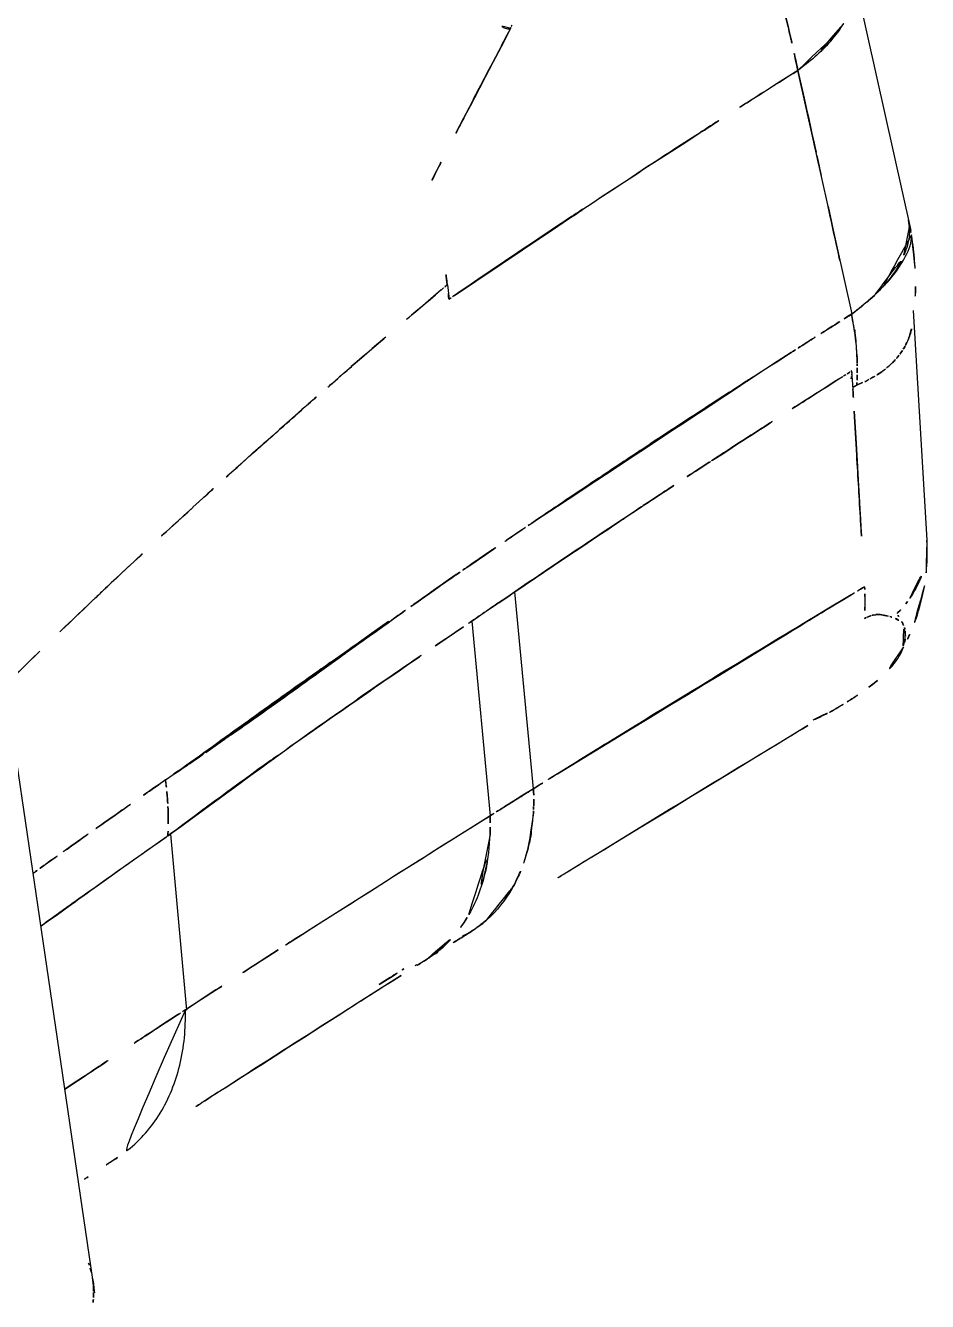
# Model space of a CAD drawing. Extents: x 16296660632 to 16296668616, y -37409619871 to -37409616241.
# Drawn here: x 16296668428.9 to 16296668471.3, y -37409617333.3 to -37409617273.2 of the extents above; entities that cross this region are included whole.
import ezdxf

# ---------------------------------------------------------------- set-up
doc = ezdxf.new("R2010")
doc.units = 0
doc.header["$LTSCALE"] = 10
doc.header["$MEASUREMENT"] = 0
doc.layers.get('0').update_dxf_attribs({"linetype": 'CONTINUOUS'})

msp = doc.modelspace()

# ---------------------------------------------------------------- linework, layer by layer
at = {"linetype": 'Continuous'}
for p, q in [((16296668467.87409, -37409617270.82711), (16296668470.56229, -37409617282.852654)), ((16296668467.795111, -37409617286.768097), (16296668465.24029, -37409617275.312401)), ((16296668448.74881, -37409617285.40197), (16296668448.827009, -37409617286.084053)), ((16296668470.6714, -37409617286.619453), (16296668471.314791, -37409617297.429092)), ((16296668467.763861, -37409617289.463676), (16296668467.82988, -37409617290.314163)), ((16296668432.061319, -37409617332.229958), (16296668427.026331, -37409617297.944237)), ((16296668452.80122, -37409617309.12326), (16296668451.92577, -37409617299.849457)), ((16296668449.89702, -37409617301.235558), (16296668450.758591, -37409617310.395157)), ((16296668435.593161, -37409617311.34391), (16296668435.71369, -37409617311.260353)), ((16296668435.71369, -37409617311.260353), (16296668436.473419, -37409617319.547287)), ((16296668436.473419, -37409617319.547287), (16296668436.420309, -37409617319.531403))]:
    msp.add_line(p, q, dxfattribs=at)
for points, start_tangent, end_tangent in [([(16296668464.778151, -37409617273.239067), (16296668463.54365, -37409617268.563454)], (-0.230538248, 0.973063264), (-0.280548471, 0.959839859)), ([(16296668451.72452, -37409617273.342987), (16296668450.48123, -37409617275.702141), (16296668449.245979, -37409617278.082787), (16296668449.15246, -37409617278.264503)], (-0.469109003, -0.883140274), (-0.457444936, -0.889237949)), ([(16296668451.72452, -37409617273.342987), (16296668451.52656, -37409617273.346031), (16296668451.33461, -37409617273.260002), (16296668451.200199, -37409617273.173698)], (-0.907055806, -0.421010409), (-0.820872466, 0.571111544)), ([(16296668451.627331, -37409617273.307114), (16296668451.72452, -37409617273.342987)], (0.932534443, -0.361081034), (0.943474106, -0.331446242)), ([(16296668451.72451, -37409617273.342987), (16296668451.776911, -37409617273.188072)], (0.362065026, 0.93215284), (0.294304776, 0.955711619)), ([(16296668451.776899, -37409617273.188072), (16296668451.72452, -37409617273.342987)], (-0.339435344, -0.940629389), (-0.215099324, -0.976592177)), ([(16296668464.77857, -37409617273.238983), (16296668465.245489, -37409617275.310806)], (0.230283269, -0.973123639), (0.209536271, -0.977800875)), ([(16296668467.399839, -37409617273.102638), (16296668466.802111, -37409617273.913116), (16296668465.24618, -37409617275.313904)], (-0.515434908, -0.856928734), (-0.807717986, -0.589569041)), ([(16296668465.24618, -37409617275.313904), (16296668464.778151, -37409617273.239067)], (-0.209657896, 0.977774804), (-0.230538248, 0.973063264)), ([(16296668465.24029, -37409617275.312401), (16296668466.75518, -37409617273.959976), (16296668467.395729, -37409617273.100166)], (0.807915978, 0.589297694), (0.515239333, 0.857046341)), ([(16296668449.15246, -37409617278.264503), (16296668449.246019, -37409617278.082733), (16296668450.481239, -37409617275.702072), (16296668451.72451, -37409617273.342987)], (0.457426478, 0.889247444), (0.469171925, 0.883106848)), ([(16296668465.245489, -37409617275.310806), (16296668458.172079, -37409617279.841278)], (-0.846010425, -0.533166353), (-0.837914804, -0.545801045)), ([(16296668465.2437, -37409617275.310921), (16296668466.100189, -37409617279.166611), (16296668466.13468, -37409617279.322533)], (0.21786919, -0.975977979), (0.215964962, -0.976401114)), ([(16296668458.172091, -37409617279.841301), (16296668459.5786, -37409617278.927879), (16296668465.2437, -37409617275.310921)], (0.837798407, 0.545979697), (0.846122362, 0.532988694)), ([(16296668448.01795, -37409617280.484787), (16296668449.15246, -37409617278.264503)], (0.452647023, 0.891689785), (0.457426478, 0.889247444)), ([(16296668466.13468, -37409617279.322533), (16296668466.663, -37409617281.719063)], (0.215964962, -0.976401114), (0.214365102, -0.976753604)), ([(16296668458.172079, -37409617279.841278), (16296668451.21752, -37409617284.454399), (16296668449.089199, -37409617285.901718)], (-0.837914804, -0.545801045), (-0.825304373, -0.564688137)), ([(16296668449.09054, -37409617285.903572), (16296668454.105869, -37409617282.518997), (16296668458.172091, -37409617279.841301)], (0.825248546, 0.564769721), (0.837798407, 0.545979697)), ([(16296668466.663, -37409617281.719063), (16296668466.941139, -37409617282.990608), (16296668467.759661, -37409617286.78846)], (0.214365102, -0.976753604), (0.208611376, -0.977998617)), ([(16296668470.48835, -37409617282.671387), (16296668470.45557, -37409617282.387962), (16296668470.434839, -37409617282.283348)], (-0.0569886, 0.998374829), (-0.215894398, 0.976416719)), ([(16296668470.2288, -37409617284.016411), (16296668470.291439, -37409617283.860489), (16296668470.4216, -37409617283.428818), (16296668470.482401, -37409617283.042442), (16296668470.489651, -37409617282.69635), (16296668470.48835, -37409617282.671387)], (0.393416383, 0.919360402), (-0.0569886, 0.998374829)), ([(16296668470.479019, -37409617282.675842), (16296668470.512091, -37409617282.749924)], (0.444086829, -0.895983754), (0.371571448, -0.928404362)), ([(16296668470.512091, -37409617282.749924), (16296668470.52866, -37409617282.794113)], (0.371571449, -0.928404362), (0.330388239, -0.943845121)), ([(16296668470.52866, -37409617282.794113), (16296668470.54846, -37409617282.856598)], (0.33038824, -0.94384512), (0.273851156, -0.961772086)), ([(16296668470.54846, -37409617282.856598), (16296668470.58647, -37409617283.058891)], (0.273851155, -0.961772086), (0.092887747, -0.995676587)), ([(16296668470.58647, -37409617283.058891), (16296668470.30872, -37409617284.059639), (16296668469.363689, -37409617285.380981), (16296668469.018921, -37409617285.736343)], (0.092887747, -0.995676587), (-0.716723196, -0.697357771)), ([(16296668470.593321, -37409617283.103996), (16296668470.737169, -37409617284.296547), (16296668470.777411, -37409617285.489403)], (0.161554325, -0.98686382), (-0.010014625, -0.999949852)), ([(16296668468.877239, -37409617285.864838), (16296668469.27252, -37409617285.456841), (16296668469.738741, -37409617284.877457), (16296668470.07016, -37409617284.345299), (16296668470.2288, -37409617284.016411)], (0.720369366, 0.69359064), (0.393416383, 0.919360402)), ([(16296668448.741529, -37409617285.402283), (16296668448.583719, -37409617284.174187)], (-0.122002585, 0.992529783), (-0.132836532, 0.99113796)), ([(16296668448.4555, -37409617285.648567), (16296668444.22999, -37409617289.262329)], (-0.763715803, -0.64555261), (-0.756030448, -0.654536447)), ([(16296668448.454849, -37409617285.648933), (16296668448.74881, -37409617285.40197)], (0.765367586, 0.643593396), (0.765962855, 0.64288483)), ([(16296668448.748091, -37409617285.401451), (16296668448.4555, -37409617285.648567)], (-0.764201309, -0.644977797), (-0.763715803, -0.64555261)), ([(16296668448.82317, -37409617286.083878), (16296668448.741529, -37409617285.402283)], (-0.115835485, 0.993268413), (-0.122002585, 0.992529783)), ([(16296668448.827009, -37409617286.084053), (16296668449.09054, -37409617285.903572)], (0.824852105, 0.565348569), (0.825248546, 0.564769721)), ([(16296668449.089199, -37409617285.901718), (16296668448.82317, -37409617286.083878)], (-0.825304373, -0.564688137), (-0.82489433, -0.565286958)), ([(16296668467.79249, -37409617286.767433), (16296668468.64628, -37409617286.079453), (16296668468.877239, -37409617285.864838)], (0.808336354, 0.588720934), (0.720369366, 0.69359064)), ([(16296668468.85671, -37409617285.890427), (16296668467.86709, -37409617286.713699)], (-0.732907147, -0.68032868), (-0.796314432, -0.604882903)), ([(16296668468.904659, -37409617285.845619), (16296668468.85671, -37409617285.890427)], (-0.728342552, -0.685213198), (-0.732907148, -0.68032868)), ([(16296668469.018921, -37409617285.736343), (16296668468.904659, -37409617285.845619)], (-0.716723196, -0.69735777), (-0.728342552, -0.685213199)), ([(16296668470.777411, -37409617285.489403), (16296668470.712879, -37409617286.676888)], (-0.010014625, -0.999949852), (-0.098810642, -0.995106254)), ([(16296668444.224541, -37409617289.256027), (16296668448.454849, -37409617285.648933)], (0.756363124, 0.654151989), (0.765367586, 0.643593396)), ([(16296668466.874319, -37409617287.350319), (16296668467.759939, -37409617286.789787)], (0.844503913, 0.535549383), (0.845452729, 0.534050263)), ([(16296668467.759661, -37409617286.78846), (16296668466.87394, -37409617287.349716)], (-0.845125802, -0.534567468), (-0.844231434, -0.535978811)), ([(16296668467.759939, -37409617286.789787), (16296668467.95104, -37409617287.86499), (16296668467.97212, -37409617288.050941)], (0.225087232, -0.974338616), (0.103489903, -0.994630504)), ([(16296668467.86709, -37409617286.713699), (16296668467.795111, -37409617286.768097)], (-0.796314431, -0.604882903), (-0.799151025, -0.601130302)), ([(16296668467.97159, -37409617288.051003), (16296668467.95916, -37409617287.927856), (16296668467.79249, -37409617286.767433)], (-0.09629801, 0.995352547), (-0.17810674, 0.984011173)), ([(16296668465.449329, -37409617288.256866), (16296668465.57431, -37409617288.177116), (16296668466.874319, -37409617287.350319)], (0.842957849, 0.537979614), (0.844503913, 0.535549383)), ([(16296668466.87394, -37409617287.349716), (16296668465.449341, -37409617288.256889)], (-0.844231434, -0.535978811), (-0.842763617, -0.538283834)), ([(16296668470.49118, -37409617287.827423), (16296668470.498659, -37409617287.806213), (16296668470.670719, -37409617286.895111)], (0.3361603, 0.941804785), (0.039008723, 0.99923887)), ([(16296668464.92119, -37409617288.59433), (16296668465.449329, -37409617288.256866)], (0.842378783, 0.538885875), (0.842957849, 0.537979614)), ([(16296668465.449341, -37409617288.256889), (16296668464.92132, -37409617288.594543)], (-0.842763617, -0.538283834), (-0.842210296, -0.53914916)), ([(16296668467.97212, -37409617288.050941), (16296668468.03142, -37409617288.987503), (16296668468.032539, -37409617289.030327)], (0.103489903, -0.994630504), (0.024791052, -0.999692655)), ([(16296668468.03282, -37409617289.048973), (16296668467.97159, -37409617288.051003)], (-0.024879844, 0.999690449), (-0.09629801, 0.995352547)), ([(16296668470.26856, -37409617288.318588), (16296668470.086201, -37409617288.604912)], (-0.493738323, -0.869610527), (-0.578460043, -0.81571072)), ([(16296668470.267281, -37409617288.317833), (16296668470.300501, -37409617288.257187)], (0.48958106, 0.871957789), (0.471228329, 0.88201126)), ([(16296668470.31949, -37409617288.225403), (16296668470.26856, -37409617288.318588)], (-0.465013546, -0.885303565), (-0.493738323, -0.869610527)), ([(16296668470.300501, -37409617288.257187), (16296668470.49118, -37409617287.827423)], (0.471228329, 0.88201126), (0.3361603, 0.941804785)), ([(16296668470.49432, -37409617287.828568), (16296668470.378189, -37409617288.107803), (16296668470.31949, -37409617288.225403)], (-0.339147465, -0.940733223), (-0.465013547, -0.885303565)), ([(16296668464.92132, -37409617288.594543), (16296668460.14319, -37409617291.685562), (16296668452.877689, -37409617296.516212)], (-0.842210296, -0.53914916), (-0.82842402, -0.560101458)), ([(16296668469.764139, -37409617288.997032), (16296668469.591129, -37409617289.168983)], (-0.686399483, -0.72722469), (-0.73125783, -0.682101156)), ([(16296668469.76532, -37409617288.998154), (16296668469.949209, -37409617288.787407)], (0.686769277, 0.726875478), (0.62697595, 0.779038611)), ([(16296668469.948271, -37409617288.786667), (16296668469.764139, -37409617288.997032)], (-0.629575272, -0.776939494), (-0.686399483, -0.72722469)), ([(16296668469.949209, -37409617288.787407), (16296668470.08639, -37409617288.605011)], (0.62697595, 0.779038611), (0.574478135, 0.818519928)), ([(16296668470.086201, -37409617288.604912), (16296668469.948271, -37409617288.786667)], (-0.578460042, -0.81571072), (-0.629575272, -0.776939494)), ([(16296668470.08639, -37409617288.605011), (16296668470.267281, -37409617288.317833)], (0.574478135, 0.818519928), (0.48958106, 0.871957789)), ([(16296668444.22999, -37409617289.262329), (16296668444.03406, -37409617289.43206), (16296668441.587, -37409617291.569557)], (-0.756030448, -0.654536447), (-0.750554059, -0.660809053)), ([(16296668452.90295, -37409617296.498451), (16296668453.954109, -37409617295.789337), (16296668455.86409, -37409617294.509811), (16296668457.95932, -37409617293.11927), (16296668460.261061, -37409617291.607208), (16296668462.791599, -37409617289.963226), (16296668464.92119, -37409617288.59433)], (0.828361093, 0.56019452), (0.842378783, 0.538885875)), ([(16296668467.4258, -37409617289.677437), (16296668467.63946, -37409617289.542297)], (0.845011414, 0.534748268), (0.845257829, 0.534358683)), ([(16296668467.639641, -37409617289.542603), (16296668467.42486, -37409617289.678574)], (-0.845019527, -0.534735447), (-0.844823185, -0.535045593)), ([(16296668467.640551, -37409617289.541611), (16296668467.763861, -37409617289.463676)], (0.845259087, 0.534356693), (0.845401227, 0.534131787)), ([(16296668467.779249, -37409617289.454277), (16296668467.639641, -37409617289.542603)], (-0.845145685, -0.534536034), (-0.845019527, -0.534735447)), ([(16296668467.77137, -37409617289.646873), (16296668467.776291, -37409617289.550972)], (0.061047356, 0.998134871), (0.041202552, 0.999150814)), ([(16296668467.776291, -37409617289.550972), (16296668467.779249, -37409617289.454277)], (0.041202552, 0.999150814), (0.019768137, 0.999804591)), ([(16296668468.030439, -37409617289.77446), (16296668468.036751, -37409617289.429207)], (0.032328513, 0.999477297), (0.004439199, 0.999990147)), ([(16296668468.032539, -37409617289.030327), (16296668468.034769, -37409617289.135162)], (0.024791051, -0.999692655), (0.01768157, -0.999843669)), ([(16296668468.034691, -37409617289.135162), (16296668468.03282, -37409617289.048973)], (-0.018358967, 0.99983146), (-0.024879845, 0.999690449)), ([(16296668468.034769, -37409617289.135162), (16296668468.03697, -37409617289.367081)], (0.017681571, -0.999843669), (0.001033003, -0.999999466)), ([(16296668468.03689, -37409617289.429207), (16296668468.031719, -37409617289.748177)], (-0.003645618, -0.999993355), (-0.029112021, -0.999576155)), ([(16296668468.036751, -37409617289.429207), (16296668468.034691, -37409617289.135162)], (0.004439199, 0.999990147), (-0.018358967, 0.99983146)), ([(16296668468.03697, -37409617289.367081), (16296668468.03689, -37409617289.429207)], (0.001033003, -0.999999466), (-0.003645617, -0.999993355)), ([(16296668469.18812, -37409617289.498703), (16296668468.58564, -37409617289.867821)], (-0.811701779, -0.584072104), (-0.886417971, -0.46288571)), ([(16296668469.18626, -37409617289.496193), (16296668469.224319, -37409617289.469002)], (0.81674334, 0.577001141), (0.810572063, 0.585638909)), ([(16296668469.224319, -37409617289.469002), (16296668469.591721, -37409617289.169662)], (0.810572062, 0.58563891), (0.734942956, 0.678128934)), ([(16296668469.591129, -37409617289.168983), (16296668469.5168, -37409617289.236526), (16296668469.18812, -37409617289.498703)], (-0.731257829, -0.682101156), (-0.811701779, -0.584072104)), ([(16296668469.591721, -37409617289.169662), (16296668469.654169, -37409617289.110649), (16296668469.76532, -37409617288.998154)], (0.734942956, 0.678128934), (0.686769277, 0.726875478)), ([(16296668441.581409, -37409617291.563217), (16296668444.224541, -37409617289.256027)], (0.750301064, 0.661096297), (0.756363124, 0.654151989)), ([(16296668467.31805, -37409617289.746231), (16296668461.2299, -37409617293.654457)], (-0.844724522, -0.535201347), (-0.837948434, -0.545749414)), ([(16296668467.31883, -37409617289.745163), (16296668467.4258, -37409617289.677437)], (0.844887969, 0.534943286), (0.845011414, 0.534748268)), ([(16296668467.42486, -37409617289.678574), (16296668467.31909, -37409617289.745567)], (-0.844823185, -0.535045593), (-0.844725487, -0.535199823)), ([(16296668467.756281, -37409617289.83593), (16296668467.76466, -37409617289.742012), (16296668467.77137, -37409617289.646873)], (0.099092777, 0.995078199), (0.061047355, 0.998134871)), ([(16296668467.82324, -37409617290.228653), (16296668467.898621, -37409617290.18779), (16296668468.007179, -37409617290.127869)], (0.880649063, 0.473769171), (0.873225502, 0.487316348)), ([(16296668468.014259, -37409617290.130089), (16296668467.901369, -37409617290.189293), (16296668467.82336, -37409617290.230217)], (-0.885625233, -0.464400631), (-0.885524625, -0.464592443)), ([(16296668468.007179, -37409617290.127869), (16296668468.06629, -37409617290.103043)], (0.923314856, 0.384043847), (0.920512375, 0.390713407)), ([(16296668468.013651, -37409617290.129532), (16296668468.030439, -37409617289.77446)], (0.062318681, 0.998056302), (0.032328513, 0.999477297)), ([(16296668468.031719, -37409617289.748177), (16296668468.014259, -37409617290.130089)], (-0.029112021, -0.999576155), (-0.062822677, -0.998024705)), ([(16296668468.07707, -37409617290.10379), (16296668468.013651, -37409617290.129532)], (-0.924677394, -0.380751516), (-0.928390802, -0.371605327)), ([(16296668468.06629, -37409617290.103043), (16296668468.64253, -37409617289.829376)], (0.920512375, 0.390713408), (0.881980411, 0.471286064)), ([(16296668468.58564, -37409617289.867821), (16296668468.07707, -37409617290.10379)], (-0.886417971, -0.46288571), (-0.924677394, -0.380751515)), ([(16296668468.64253, -37409617289.829376), (16296668469.18626, -37409617289.496193)], (0.881980411, 0.471286064), (0.816743339, 0.577001142)), ([(16296668467.82988, -37409617290.314171), (16296668467.89068, -37409617291.34819)], (0.058691828, -0.998276149), (0.058697236, -0.998275831)), ([(16296668461.23093, -37409617293.656059), (16296668462.26634, -37409617292.982918), (16296668467.31883, -37409617289.745163)], (0.837793237, 0.54598763), (0.844887969, 0.534943286)), ([(16296668467.89068, -37409617291.34819), (16296668468.01228, -37409617293.416092), (16296668468.1947, -37409617296.51757), (16296668468.37715, -37409617299.618599)], (0.058697236, -0.998275831), (0.058740577, -0.998273282)), ([(16296668441.587, -37409617291.569557), (16296668439.460489, -37409617293.455368), (16296668439.316429, -37409617293.584137)], (-0.750554059, -0.660809053), (-0.745412807, -0.666603141)), ([(16296668439.31212, -37409617293.579338), (16296668441.581409, -37409617291.563217)], (0.74481194, 0.667274437), (0.750301064, 0.661096297)), ([(16296668439.316429, -37409617293.584137), (16296668436.771799, -37409617295.881119)], (-0.745412807, -0.666603141), (-0.739089782, -0.673606928)), ([(16296668461.074511, -37409617293.755707), (16296668458.350771, -37409617295.544411)], (-0.837744929, -0.546061749), (-0.833918724, -0.551887272)), ([(16296668461.075569, -37409617293.757347), (16296668461.23093, -37409617293.656059)], (0.837612181, 0.546265352), (0.837793237, 0.54598763)), ([(16296668461.2299, -37409617293.654457), (16296668461.074511, -37409617293.755707)], (-0.837948433, -0.545749414), (-0.837744929, -0.546061749)), ([(16296668436.769871, -37409617295.879021), (16296668439.31212, -37409617293.579338)], (0.738333859, 0.674435402), (0.74481194, 0.667274437)), ([(16296668458.351311, -37409617295.545219), (16296668461.075569, -37409617293.757347)], (0.834470615, 0.551052441), (0.837612181, 0.546265352)), ([(16296668458.350771, -37409617295.544411), (16296668458.0417, -37409617295.749138), (16296668457.647301, -37409617296.010933)], (-0.833918724, -0.551887272), (-0.832868306, -0.553471215)), ([(16296668436.771799, -37409617295.881119), (16296668432.93379, -37409617299.434357)], (-0.739089782, -0.673606928), (-0.728269787, -0.685290535)), ([(16296668451.92577, -37409617299.849457), (16296668456.987539, -37409617296.448547), (16296668457.64727, -37409617296.010887)], (0.827154094, 0.561975182), (0.833669262, 0.552264033)), ([(16296668457.647301, -37409617296.010933), (16296668452.225519, -37409617299.656761)], (-0.832868306, -0.553471215), (-0.827699685, -0.561171303)), ([(16296668457.64727, -37409617296.010887), (16296668458.351311, -37409617295.545219)], (0.833669262, 0.552264032), (0.834470615, 0.551052441)), ([(16296668452.016451, -37409617297.09922), (16296668452.20904, -37409617296.968498), (16296668452.848169, -37409617296.535492)], (0.827273833, 0.5617989), (0.828294055, 0.560293635)), ([(16296668452.877689, -37409617296.516212), (16296668452.016661, -37409617297.099518)], (-0.82842402, -0.560101458), (-0.827370349, -0.561656751)), ([(16296668452.848169, -37409617296.535492), (16296668452.90295, -37409617296.498451)], (0.828294055, 0.560293636), (0.828361093, 0.560194519)), ([(16296668432.935209, -37409617299.435867), (16296668436.769871, -37409617295.879021)], (0.727863328, 0.685722229), (0.738333859, 0.674435402)), ([(16296668452.016661, -37409617297.099518), (16296668450.53689, -37409617298.107628)], (-0.827370349, -0.561656751), (-0.825506864, -0.564392077)), ([(16296668449.65893, -37409617298.708252), (16296668450.609249, -37409617298.057159), (16296668452.01606, -37409617297.098633)], (0.824368399, 0.566053657), (0.82727353, 0.561799347)), ([(16296668471.315001, -37409617297.443626), (16296668471.29895, -37409617298.771507), (16296668471.198509, -37409617299.578972)], (0.056249232, -0.998416759), (-0.165789513, -0.986161162)), ([(16296668450.53689, -37409617298.107628), (16296668449.659361, -37409617298.708893)], (-0.825506864, -0.564392077), (-0.82436988, -0.5660515)), ([(16296668447.024639, -37409617300.551743), (16296668447.63096, -37409617300.123528), (16296668448.60438, -37409617299.440933), (16296668449.1663, -37409617299.049889)], (0.816142614, 0.577850529), (0.821544785, 0.570143987)), ([(16296668449.16535, -37409617299.0485), (16296668445.98148, -37409617301.25798)], (-0.823719227, -0.566997914), (-0.819338553, -0.573309982)), ([(16296668449.1663, -37409617299.049889), (16296668449.65917, -37409617298.708603)], (0.821544785, 0.570143987), (0.822720991, 0.568445398)), ([(16296668449.659361, -37409617298.708893), (16296668449.16535, -37409617299.0485)], (-0.82436988, -0.5660515), (-0.823719227, -0.566997914)), ([(16296668470.51454, -37409617300.149567), (16296668470.928089, -37409617299.424583), (16296668471.25712, -37409617298.3778)], (0.567897006, 0.823099624), (0.175719848, 0.984440214)), ([(16296668432.104919, -37409617300.22081), (16296668432.54311, -37409617299.80587), (16296668432.935209, -37409617299.435867)], (0.725469039, 0.688254803), (0.727863328, 0.685722229)), ([(16296668432.93379, -37409617299.434357), (16296668432.103121, -37409617300.21891)], (-0.728269787, -0.685290535), (-0.725705675, -0.688005286)), ([(16296668452.225519, -37409617299.656761), (16296668451.930149, -37409617299.857063)], (-0.827699685, -0.561171303), (-0.827575744, -0.561354067)), ([(16296668467.66987, -37409617300.046516), (16296668468.261209, -37409617299.690826)], (0.856853042, 0.515560728), (0.856978436, 0.515352268)), ([(16296668468.261049, -37409617299.688171), (16296668467.71583, -37409617300.01519)], (-0.857727744, -0.514104189), (-0.857419228, -0.514618565)), ([(16296668468.261209, -37409617299.690826), (16296668468.382389, -37409617299.617958)], (0.856978436, 0.515352268), (0.857000225, 0.515316034)), ([(16296668468.37715, -37409617299.618599), (16296668468.261049, -37409617299.688171)], (-0.857794503, -0.513992793), (-0.857727744, -0.514104189)), ([(16296668468.382389, -37409617299.617958), (16296668468.39739, -37409617299.957359)], (0.058517679, -0.998286372), (0.02954814, -0.999563358)), ([(16296668471.198509, -37409617299.578972), (16296668470.800211, -37409617301.127693), (16296668470.50284, -37409617301.869331)], (-0.165789513, -0.986161162), (-0.412244286, -0.91107335)), ([(16296668432.103121, -37409617300.21891), (16296668427.993099, -37409617304.193748)], (-0.725705675, -0.688005286), (-0.711555505, -0.702629891)), ([(16296668449.89702, -37409617301.235603), (16296668450.569839, -37409617300.775002), (16296668451.24612, -37409617300.313393), (16296668451.92588, -37409617299.850792)], (0.824772635, 0.5654645), (0.827111216, 0.562038287)), ([(16296668451.930149, -37409617299.857063), (16296668449.89794, -37409617301.236954)], (-0.827575744, -0.561354067), (-0.82717302, -0.561947324)), ([(16296668453.93465, -37409617308.419868), (16296668457.15729, -37409617306.430763), (16296668461.71718, -37409617303.644943), (16296668466.37377, -37409617300.827003), (16296668467.66987, -37409617300.046516)], (0.849642534, 0.527359046), (0.856853042, 0.515560728)), ([(16296668467.669319, -37409617300.043098), (16296668463.064159, -37409617302.821808), (16296668457.871201, -37409617305.988411), (16296668453.93438, -37409617308.418999)], (-0.857393296, -0.514661768), (-0.849655822, -0.527337638)), ([(16296668467.71583, -37409617300.01519), (16296668467.669319, -37409617300.043098)], (-0.857419228, -0.514618565), (-0.857393296, -0.514661768)), ([(16296668468.39739, -37409617299.957359), (16296668468.40111, -37409617300.125137), (16296668468.397141, -37409617300.620842), (16296668468.370581, -37409617301.105591)], (0.02954814, -0.999563358), (-0.078563283, -0.996909129)), ([(16296668470.316271, -37409617300.417961), (16296668470.51454, -37409617300.149567)], (0.619499941, 0.784996702), (0.567897005, 0.823099624)), ([(16296668444.673771, -37409617302.228996), (16296668445.14654, -37409617301.889977), (16296668445.90712, -37409617301.346184), (16296668446.733601, -37409617300.758049), (16296668447.024639, -37409617300.551743)], (0.81240228, 0.583097364), (0.816142614, 0.577850529)), ([(16296668468.617661, -37409617301.002831), (16296668468.328501, -37409617301.140862)], (-0.936148376, -0.351605202), (-0.875704484, -0.482847446)), ([(16296668468.62845, -37409617300.996147), (16296668468.75581, -37409617300.95826)], (0.945150862, 0.326634118), (0.970964263, 0.23922458)), ([(16296668468.906851, -37409617300.933968), (16296668468.75198, -37409617300.960793), (16296668468.617661, -37409617301.002831)], (-0.994460735, -0.105108738), (-0.936148376, -0.351605202)), ([(16296668468.75581, -37409617300.95826), (16296668468.90658, -37409617300.931396)], (0.970964263, 0.239224581), (0.994479608, 0.104930018)), ([(16296668468.90658, -37409617300.931396), (16296668468.936331, -37409617300.928726), (16296668469.027941, -37409617300.926086)], (0.994479608, 0.104930017), (0.999896316, -0.014399913)), ([(16296668469.027901, -37409617300.926758), (16296668468.906851, -37409617300.933968)], (-0.999879628, -0.015515463), (-0.994460735, -0.105108738)), ([(16296668469.027941, -37409617300.926086), (16296668469.11326, -37409617300.930359)], (0.999896316, -0.014399913), (0.996506282, -0.083517843)), ([(16296668469.11347, -37409617300.927902), (16296668469.10948, -37409617300.927742), (16296668469.027901, -37409617300.926758)], (-0.999143876, 0.041370463), (-0.999879628, -0.015515463)), ([(16296668469.11326, -37409617300.930359), (16296668469.41588, -37409617300.982201), (16296668469.49209, -37409617301.000923)], (0.996506282, -0.083517843), (0.968421746, -0.249317712)), ([(16296668469.491871, -37409617301.001701), (16296668469.391569, -37409617300.97084), (16296668469.11347, -37409617300.927902)], (-0.96039679, 0.278635973), (-0.999143876, 0.041370463)), ([(16296668469.90625, -37409617300.880783), (16296668470.316271, -37409617300.417961)], (0.70377453, 0.710423403), (0.619499941, 0.784996702)), ([(16296668469.99563, -37409617301.011337), (16296668469.90625, -37409617300.880783)], (-0.540324878, 0.841456491), (-0.587571547, 0.809172217)), ([(16296668427.994511, -37409617304.19516), (16296668432.104919, -37409617300.22081)], (0.711842996, 0.702338629), (0.725469039, 0.688254803)), ([(16296668445.98233, -37409617301.274467), (16296668442.51997, -37409617303.777397), (16296668439.21966, -37409617306.133148), (16296668436.072439, -37409617308.315041)], (-0.810059677, -0.58634744), (-0.827172349, -0.561948312)), ([(16296668445.98148, -37409617301.25798), (16296668442.570641, -37409617303.655228), (16296668439.272341, -37409617306.008133), (16296668436.071671, -37409617308.296989)], (-0.820102447, -0.572216722), (-0.813065013, -0.5821729)), ([(16296668449.505939, -37409617301.50325), (16296668446.03826, -37409617303.86618)], (-0.827185937, -0.561928311), (-0.824647905, -0.565646385)), ([(16296668449.89794, -37409617301.236954), (16296668449.505939, -37409617301.50325)], (-0.82717302, -0.561947323), (-0.827185937, -0.561928311)), ([(16296668468.370581, -37409617301.105591), (16296668468.616751, -37409617301.000237)], (0.897902643, 0.440194098), (0.942732782, 0.333548949)), ([(16296668469.561609, -37409617301.019707), (16296668469.83173, -37409617301.116493)], (0.961937262, -0.273270385), (0.911446838, -0.411417867)), ([(16296668469.83173, -37409617301.116493), (16296668470.18527, -37409617301.387299)], (0.953609558, -0.301046193), (0.538027863, -0.842927054)), ([(16296668470.19458, -37409617301.404282), (16296668469.99563, -37409617301.011337)], (-0.342174899, 0.93963628), (-0.540324878, 0.841456491)), ([(16296668470.18527, -37409617301.387299), (16296668470.253389, -37409617301.531853)], (0.538027863, -0.842927054), (0.317312762, -0.948320943)), ([(16296668470.195169, -37409617302.393784), (16296668470.25935, -37409617301.643242), (16296668470.19458, -37409617301.404282)], (0.305061606, 0.952332619), (-0.342174899, 0.93963628)), ([(16296668470.253389, -37409617301.531853), (16296668470.29137, -37409617301.701569)], (0.317312762, -0.948320943), (0.129643961, -0.99156061)), ([(16296668436.072439, -37409617308.315041), (16296668439.30587, -37409617305.987846), (16296668442.60766, -37409617303.632927), (16296668445.98233, -37409617301.274467)], (0.811591771, 0.584224954), (0.823509559, 0.567302394)), ([(16296668446.042271, -37409617303.872032), (16296668449.89702, -37409617301.235573)], (0.822519184, 0.568737366), (0.829824548, 0.558024389)), ([(16296668470.29129, -37409617302.08123), (16296668470.2127, -37409617302.447723)], (-0.10934686, -0.994003654), (-0.306186644, -0.951971501)), ([(16296668470.29137, -37409617301.701569), (16296668470.3022, -37409617301.886131), (16296668470.29129, -37409617302.08123)], (0.129643961, -0.99156061), (-0.10934686, -0.994003654)), ([(16296668470.50284, -37409617301.869331), (16296668470.215151, -37409617302.449463)], (-0.412244286, -0.91107335), (-0.475871787, -0.879514663)), ([(16296668437.381411, -37409617307.418503), (16296668437.529949, -37409617307.315773), (16296668437.692631, -37409617307.203056), (16296668437.870979, -37409617307.079224), (16296668438.066099, -37409617306.943443), (16296668438.27545, -37409617306.797432), (16296668438.498249, -37409617306.641647), (16296668438.73535, -37409617306.475471), (16296668438.98781, -37409617306.298073), (16296668439.256689, -37409617306.108627), (16296668439.543051, -37409617305.906319), (16296668439.84798, -37409617305.690277), (16296668440.17259, -37409617305.459663), (16296668440.518021, -37409617305.213577), (16296668440.88649, -37409617304.950417), (16296668441.28183, -37409617304.667374), (16296668441.70804, -37409617304.361603), (16296668442.169201, -37409617304.030273), (16296668442.669439, -37409617303.670479), (16296668443.212959, -37409617303.279343), (16296668443.804041, -37409617302.854027), (16296668444.44706, -37409617302.391777), (16296668444.673771, -37409617302.228996)], (0.822729143, 0.568433599), (0.81240228, 0.583097364)), ([(16296668470.2127, -37409617302.447723), (16296668470.19166, -37409617302.509537), (16296668469.775261, -37409617303.233459), (16296668468.98871, -37409617304.026154)], (-0.306186644, -0.951971501), (-0.766970287, -0.641682616)), ([(16296668469.95118, -37409617302.907707), (16296668470.195169, -37409617302.393784)], (0.529354813, 0.848400544), (0.305061606, 0.952332619)), ([(16296668446.03826, -37409617303.86618), (16296668442.11331, -37409617306.602043)], (-0.824647905, -0.565646385), (-0.81480643, -0.579733113)), ([(16296668442.113791, -37409617306.602722), (16296668445.15802, -37409617304.483963), (16296668446.042271, -37409617303.872032)], (0.818169972, 0.574976432), (0.822519184, 0.568737366)), ([(16296668468.98871, -37409617304.026154), (16296668467.88677, -37409617304.829109)], (-0.766970287, -0.641682616), (-0.83849933, -0.544902628)), ([(16296668467.36821, -37409617305.153358), (16296668465.714821, -37409617306.148232)], (-0.857012014, -0.515296426), (-0.856646616, -0.515903649)), ([(16296668467.36824, -37409617305.153389), (16296668467.231661, -37409617305.234596), (16296668466.61998, -37409617305.575546)], (-0.857005435, -0.515307368), (-0.884808467, -0.465954908)), ([(16296668467.88677, -37409617304.829109), (16296668467.36824, -37409617305.153389)], (-0.838999286, -0.544132519), (-0.857005435, -0.515307368)), ([(16296668467.55924, -37409617305.035316), (16296668467.88464, -37409617304.82901)], (0.851822656, 0.52383028), (0.836625317, 0.547775574)), ([(16296668467.88583, -37409617304.827942), (16296668468.29314, -37409617304.550331)], (0.840099599, 0.542432175), (0.811671767, 0.58411381)), ([(16296668466.61998, -37409617305.575546), (16296668466.063459, -37409617305.84668), (16296668465.62961, -37409617306.006851)], (-0.884808467, -0.465954908), (-0.962749389, -0.270395293)), ([(16296668465.714821, -37409617306.148232), (16296668461.64525, -37409617308.606819), (16296668455.127439, -37409617312.589844), (16296668449.8634, -37409617315.852592)], (-0.856646616, -0.515903649), (-0.848456714, -0.529264778)), ([(16296668435.71818, -37409617311.255058), (16296668440.428761, -37409617307.797897), (16296668442.113791, -37409617306.602722)], (0.802427019, 0.596750265), (0.818169972, 0.574976432)), ([(16296668442.11331, -37409617306.602043), (16296668435.718161, -37409617311.256149)], (-0.81480643, -0.579733113), (-0.807494379, -0.589875265)), ([(16296668436.609989, -37409617307.948799), (16296668436.637461, -37409617307.930023), (16296668436.72023, -37409617307.873352), (16296668436.80842, -37409617307.81292), (16296668436.904051, -37409617307.747307), (16296668437.0082, -37409617307.675743), (16296668437.121759, -37409617307.597588), (16296668437.245781, -37409617307.512123), (16296668437.381411, -37409617307.418503)], (0.825491711, 0.564414241), (0.822729143, 0.568433599)), ([(16296668435.484619, -37409617308.710114), (16296668435.564119, -37409617308.6586), (16296668435.67996, -37409617308.580673), (16296668435.783661, -37409617308.510483), (16296668435.85183, -37409617308.464363), (16296668435.911011, -37409617308.424339), (16296668435.96456, -37409617308.388107), (16296668436.015249, -37409617308.353798), (16296668436.07786, -37409617308.311363), (16296668436.18437, -37409617308.239037), (16296668436.240101, -37409617308.201149), (16296668436.30669, -37409617308.155777), (16296668436.38904, -37409617308.099663), (16296668436.47654, -37409617308.03997), (16296668436.555571, -37409617307.986), (16296668436.609989, -37409617307.948799)], (0.867578599, 0.497300085), (0.825491711, 0.564414241)), ([(16296668435.482861, -37409617308.707581), (16296668432.8127, -37409617310.578346)], (-0.820067813, -0.572266356), (-0.817713293, -0.575625721)), ([(16296668435.48192, -37409617308.713882), (16296668435.57662, -37409617309.603157)], (0.137203434, -0.99054289), (0.074160611, -0.99724631)), ([(16296668436.071671, -37409617308.296989), (16296668435.482861, -37409617308.707581)], (-0.820421495, -0.571759189), (-0.820067814, -0.572266354)), ([(16296668452.801279, -37409617309.124969), (16296668453.93465, -37409617308.419868)], (0.848517017, 0.529168094), (0.849642534, 0.527359046)), ([(16296668453.93438, -37409617308.418999), (16296668452.80122, -37409617309.12326)], (-0.849655822, -0.527337638), (-0.849005535, -0.528383952)), ([(16296668432.812281, -37409617310.577751), (16296668435.48192, -37409617308.713882)], (0.817963722, 0.575269806), (0.821850923, 0.569702607)), ([(16296668435.577881, -37409617309.602943), (16296668435.484619, -37409617308.710114)], (-0.072689823, 0.997354596), (-0.134629149, 0.990896055)), ([(16296668451.21323, -37409617310.111748), (16296668451.440371, -37409617309.970352), (16296668452.12129, -37409617309.546768), (16296668452.80117, -37409617309.123283)], (0.84885958, 0.5286184), (0.848406734, 0.52934489)), ([(16296668452.80122, -37409617309.12326), (16296668452.11651, -37409617309.54837), (16296668451.43564, -37409617309.972359), (16296668451.209539, -37409617310.113426)], (-0.849925047, -0.52690361), (-0.848299334, -0.529516988)), ([(16296668452.80117, -37409617309.123283), (16296668452.80924, -37409617309.909714)], (0.045437016, -0.998967205), (-0.025954899, -0.999663115)), ([(16296668452.809179, -37409617309.909714), (16296668452.801279, -37409617309.124969)], (0.026052992, 0.999660563), (-0.045180131, 0.998978857)), ([(16296668435.57662, -37409617309.603157), (16296668435.607679, -37409617310.190826)], (0.074160611, -0.99724631), (0.031141468, -0.999514987)), ([(16296668435.60832, -37409617310.191261), (16296668435.577881, -37409617309.602943)], (-0.030360482, 0.999539014), (-0.072689823, 0.997354596)), ([(16296668452.806101, -37409617310.011543), (16296668452.794649, -37409617310.253059)], (-0.035662217, -0.999363901), (-0.059132791, -0.998250125)), ([(16296668452.80603, -37409617310.011543), (16296668452.809179, -37409617309.909714)], (0.035758186, 0.999360472), (0.026052993, 0.999660563)), ([(16296668452.80924, -37409617309.909714), (16296668452.806101, -37409617310.011543)], (-0.025954899, -0.999663115), (-0.035662218, -0.999363901)), ([(16296668432.8127, -37409617310.578346), (16296668431.24733, -37409617311.684143)], (-0.817713293, -0.575625721), (-0.81575047, -0.578403986)), ([(16296668435.607679, -37409617310.190826), (16296668435.613569, -37409617310.482353), (16296668435.597919, -37409617311.250542)], (0.031141468, -0.999514987), (-0.050582981, -0.998719862)), ([(16296668435.61344, -37409617310.772438), (16296668435.61404, -37409617310.482811), (16296668435.60832, -37409617310.191261)], (0.013029796, 0.999915109), (-0.030360482, 0.999539014)), ([(16296668450.758591, -37409617310.395172), (16296668445.9139, -37409617313.440117), (16296668441.152941, -37409617316.473679), (16296668440.78142, -37409617316.712784)], (-0.850439777, -0.526072415), (-0.840682095, -0.54152896)), ([(16296668450.758591, -37409617310.395203), (16296668451.21323, -37409617310.111748)], (0.848263483, 0.529574417), (0.84885958, 0.5286184)), ([(16296668450.758591, -37409617310.395172), (16296668450.76136, -37409617311.272591)], (0.042646948, -0.999090205), (-0.037600219, -0.999292862)), ([(16296668451.209539, -37409617310.113426), (16296668450.758591, -37409617310.395172)], (-0.848299334, -0.529516988), (-0.847838724, -0.530254182)), ([(16296668452.794649, -37409617310.253059), (16296668452.60589, -37409617311.661842), (16296668452.531191, -37409617311.980293)], (-0.059132791, -0.998250125), (-0.247232836, -0.968956101)), ([(16296668452.794571, -37409617310.253059), (16296668452.80603, -37409617310.011543)], (0.059223245, 0.998244763), (0.035758187, 0.999360472)), ([(16296668431.246929, -37409617311.683594), (16296668432.812281, -37409617310.577751)], (0.815521473, 0.578726815), (0.817963722, 0.575269806)), ([(16296668435.59329, -37409617311.344727), (16296668435.61344, -37409617310.772438)], (0.057676744, 0.998335311), (0.013029796, 0.999915109)), ([(16296668450.76132, -37409617311.272591), (16296668450.758591, -37409617310.395203)], (0.037664538, 0.99929044), (-0.042645574, 0.999090264)), ([(16296668452.531, -37409617311.980247), (16296668452.605671, -37409617311.66201), (16296668452.794571, -37409617310.253059)], (0.247258726, 0.968949494), (0.059223245, 0.998244763)), ([(16296668435.516291, -37409617311.398079), (16296668432.579121, -37409617313.462624), (16296668429.820419, -37409617315.441902), (16296668429.61743, -37409617315.589012)], (-0.820776687, -0.571249184), (-0.80953704, -0.587068804)), ([(16296668431.24733, -37409617311.684143), (16296668429.756599, -37409617312.745407)], (-0.81575047, -0.578403986), (-0.813469678, -0.581607327)), ([(16296668435.516199, -37409617311.397942), (16296668435.593161, -37409617311.343933)], (0.818445774, 0.574583776), (0.818537577, 0.574452988)), ([(16296668435.592779, -37409617311.344841), (16296668435.516291, -37409617311.398079)], (-0.82090471, -0.571065195), (-0.820776687, -0.571249184)), ([(16296668435.597919, -37409617311.250542), (16296668435.592779, -37409617311.344841)], (-0.050582981, -0.998719862), (-0.058176022, -0.998306341)), ([(16296668435.718161, -37409617311.256149), (16296668435.67605, -37409617311.286583), (16296668435.634279, -37409617311.315964), (16296668435.59329, -37409617311.344727)], (-0.806646726, -0.59103389), (-0.819648189, -0.572867216)), ([(16296668449.763109, -37409617315.052856), (16296668450.568119, -37409617312.875664), (16296668450.76132, -37409617311.272591)], (0.493695116, 0.869635057), (0.037664538, 0.99929044)), ([(16296668450.76136, -37409617311.272591), (16296668450.548429, -37409617312.966972), (16296668449.68321, -37409617315.190018)], (-0.037600219, -0.999292862), (-0.514489197, -0.857496861)), ([(16296668429.756809, -37409617312.74572), (16296668429.896111, -37409617312.646019), (16296668431.246929, -37409617311.683594)], (0.813080734, 0.582150943), (0.815521473, 0.578726815)), ([(16296668452.531191, -37409617311.980293), (16296668451.901791, -37409617313.628036)], (-0.247232836, -0.968956101), (-0.469959669, -0.882687889)), ([(16296668429.252331, -37409617313.107468), (16296668429.756809, -37409617312.74572)], (0.812223316, 0.583346626), (0.813080734, 0.582150943)), ([(16296668429.756599, -37409617312.745407), (16296668429.251129, -37409617313.107368)], (-0.813469678, -0.581607327), (-0.812603235, -0.58281728)), ([(16296668429.61854, -37409617315.597183), (16296668435.516199, -37409617311.397942)], (0.810441071, 0.585820168), (0.818445774, 0.574583776)), ([(16296668451.901649, -37409617313.62796), (16296668452.531, -37409617311.980247)], (0.469894364, 0.882722656), (0.247258726, 0.968949494)), ([(16296668450.608271, -37409617315.293617), (16296668451.789021, -37409617313.830788), (16296668451.901649, -37409617313.62796)], (0.746239833, 0.665677182), (0.469894364, 0.882722656)), ([(16296668451.901791, -37409617313.628036), (16296668451.789289, -37409617313.830589), (16296668450.608231, -37409617315.293571)], (-0.469959669, -0.882687889), (-0.746284622, -0.66562697)), ([(16296668449.68321, -37409617315.190018), (16296668448.79896, -37409617316.33696)], (-0.514489197, -0.857496861), (-0.701509266, -0.712660332)), ([(16296668449.86231, -37409617315.850807), (16296668450.409309, -37409617315.462624), (16296668450.608271, -37409617315.293617)], (0.849632526, 0.527375171), (0.746239833, 0.665677182)), ([(16296668450.608231, -37409617315.293571), (16296668450.40942, -37409617315.46244), (16296668449.86717, -37409617315.847717)], (-0.746284622, -0.66562697), (-0.849062368, -0.528292623)), ([(16296668447.789721, -37409617317.147537), (16296668448.34379, -37409617316.751556), (16296668449.763109, -37409617315.052856)], (0.847734727, 0.53042043), (0.493695116, 0.869635057)), ([(16296668449.867701, -37409617315.848579), (16296668449.337811, -37409617316.179466), (16296668448.298941, -37409617316.829468)], (-0.848378928, -0.529389454), (-0.847403001, -0.530950237)), ([(16296668449.86717, -37409617315.847717), (16296668448.77323, -37409617316.371986)], (-0.849062368, -0.528292623), (-0.943676963, -0.330868236)), ([(16296668448.79896, -37409617316.33696), (16296668448.280849, -37409617316.802071), (16296668447.789789, -37409617317.147789)], (-0.701509266, -0.712660332), (-0.847736031, -0.530418345)), ([(16296668440.78142, -37409617316.712784), (16296668436.474171, -37409617319.496117)], (-0.840682095, -0.54152896), (-0.840786682, -0.541366563)), ([(16296668447.790211, -37409617317.14846), (16296668446.574249, -37409617317.912773)], (-0.847064349, -0.531490346), (-0.846205063, -0.532857384)), ([(16296668447.789789, -37409617317.147789), (16296668447.30365, -37409617317.419418)], (-0.847736031, -0.530418345), (-0.895956667, -0.444141476)), ([(16296668447.960911, -37409617317.041367), (16296668447.79027, -37409617317.148407)], (-0.847179922, -0.531306108), (-0.847065531, -0.531488463)), ([(16296668448.298941, -37409617316.829468), (16296668447.960911, -37409617317.041367)], (-0.847403001, -0.530950237), (-0.847179922, -0.531306108)), ([(16296668436.47423, -37409617319.496147), (16296668440.78163, -37409617316.713097)], (0.838055623, 0.545584799), (0.841569433, 0.540148952)), ([(16296668445.544359, -37409617318.335251), (16296668447.724871, -37409617316.968033)], (0.846318777, 0.532676758), (0.848229038, 0.529629587)), ([(16296668446.70389, -37409617317.607353), (16296668446.47291, -37409617317.752213)], (-0.847224601, -0.531234859), (-0.847076121, -0.531471585)), ([(16296668447.30365, -37409617317.419418), (16296668447.13228, -37409617317.500832)], (-0.895956667, -0.444141476), (-0.910317329, -0.413911053)), ([(16296668446.574249, -37409617317.912773), (16296668443.217381, -37409617320.037102), (16296668438.029381, -37409617323.361763), (16296668433.22975, -37409617326.482658)], (-0.846205063, -0.532857384), (-0.836626761, -0.547773368)), ([(16296668436.420321, -37409617319.530006), (16296668436.153589, -37409617322.142593), (16296668435.229231, -37409617324.401398), (16296668433.71438, -37409617326.131683), (16296668433.22728, -37409617326.48362)], (0.025555731, -0.999673399), (-0.837590679, -0.546298321)), ([(16296668436.048639, -37409617319.773781), (16296668436.420321, -37409617319.530006)], (0.836131506, 0.548529037), (0.836249974, 0.548348412)), ([(16296668436.420309, -37409617319.531403), (16296668436.048401, -37409617319.773407)], (-0.838314511, -0.545186923), (-0.838018325, -0.545642087)), ([(16296668436.42028, -37409617319.531464), (16296668436.438021, -37409617319.536751), (16296668436.455759, -37409617319.542053), (16296668436.478939, -37409617319.54892)], (0.957967529, -0.286876653), (0.958760788, -0.284214269)), ([(16296668436.478939, -37409617319.54892), (16296668436.47724, -37409617319.52948), (16296668436.47574, -37409617319.512817), (16296668436.47423, -37409617319.496147)], (-0.086365824, 0.996263491), (-0.091442606, 0.995810348)), ([(16296668436.048401, -37409617319.773407), (16296668430.743629, -37409617323.259712)], (-0.838018325, -0.545642086), (-0.833143994, -0.553056131)), ([(16296668430.74502, -37409617323.270447), (16296668436.048639, -37409617319.773781)], (0.833251777, 0.55289373), (0.836131506, 0.548529037)), ([(16296668433.228201, -37409617326.485039), (16296668431.85054, -37409617327.390907)], (-0.836164208, -0.548479186), (-0.834930004, -0.550356147)), ([(16296668431.85054, -37409617327.390907), (16296668431.3939, -37409617327.692146)], (-0.834930004, -0.550356147), (-0.834501407, -0.55100581)), ([(16296668431.867411, -37409617331.463631), (16296668431.93952, -37409617331.689171)], (0.331153847, -0.943576775), (0.277708207, -0.960665473)), ([(16296668431.93952, -37409617331.689171), (16296668432.0513, -37409617332.187576)], (0.277708207, -0.960665473), (0.15877158, -0.987315342)), ([(16296668432.0513, -37409617332.187576), (16296668432.058001, -37409617332.230667)], (0.158771579, -0.987315343), (0.148356753, -0.988933908)), ([(16296668432.05794, -37409617332.229233), (16296668432.05147, -37409617332.187553)], (-0.148440049, 0.988921408), (-0.158521249, 0.987355566)), ([(16296668432.058001, -37409617332.230667), (16296668432.06753, -37409617332.297943)], (0.148356751, -0.988933908), (0.132045091, -0.991243711)), ([(16296668432.061239, -37409617332.228737), (16296668432.07353, -37409617332.314232)], (0.145352198, -0.989379977), (0.13923526, -0.990259331)), ([(16296668432.067659, -37409617332.297913), (16296668432.05794, -37409617332.229233)], (-0.131774175, 0.991279762), (-0.148440047, 0.988921409)), ([(16296668432.06753, -37409617332.297943), (16296668432.10062, -37409617332.69136)], (0.132045092, -0.991243711), (0.034859904, -0.999392209)), ([(16296668432.07353, -37409617332.314232), (16296668432.19982, -37409617333.733833)], (0.13923526, -0.990259331), (0.037768232, -0.999286526)), ([(16296668432.100651, -37409617332.69136), (16296668432.067659, -37409617332.297913)], (-0.034603936, 0.999401104), (-0.131774175, 0.991279762)), ([(16296668432.10062, -37409617332.69136), (16296668432.101419, -37409617332.941002)], (0.034859904, -0.999392209), (-0.028772667, -0.999585981)), ([(16296668432.101521, -37409617332.936348), (16296668432.100651, -37409617332.69136)], (0.027764452, 0.999614493), (-0.034603935, 0.999401104)), ([(16296668432.074301, -37409617333.302994), (16296668432.101521, -37409617332.936348)], (0.119075458, 0.992885207), (0.027764452, 0.999614493)), ([(16296668432.101419, -37409617332.941002), (16296668432.074341, -37409617333.302994)], (-0.028772667, -0.999585981), (-0.119195563, -0.992870796))]:
    msp.add_spline(points, degree=3, dxfattribs=dict(at, start_tangent=start_tangent, end_tangent=end_tangent))

doc.saveas('drawing.dxf')
